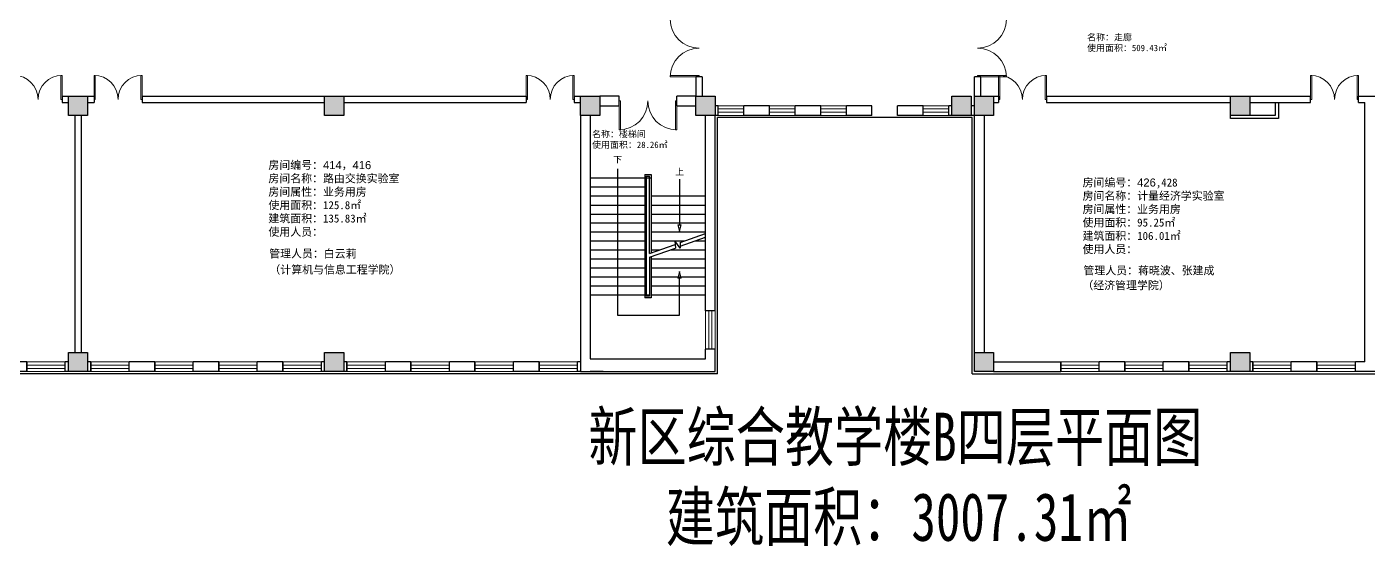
# Model space of a CAD drawing. Header units: millimetres. Extents: x 62836 to 190183, y 47750 to 101830.
# Drawn here: x 94236 to 136136, y 47750 to 63966 of the extents above; entities that cross this region are included whole.
import ezdxf

# ---------------------------------------------------------------- set-up
doc = ezdxf.new("R2010")
doc.units = ezdxf.units.MM
doc.header["$LTSCALE"] = 1000
doc.linetypes.add('CONTINOUS', pattern=[0])
doc.layers.add('填充', color=7, linetype='Continuous')
doc.layers.add('管理人员', color=2, linetype='Continuous')
for name, color, linetype, lineweight in [('墙体', 30, 'Continuous', 30), ('墙线', 30, 'Continuous', 30), ('文字', 7, 'Continuous', 30), ('柱子', 150, 'Continuous', 30), ('窗线', 131, 'Continuous', 15), ('门线', 154, 'CONTINOUS', 15)]:
    doc.layers.add(name, color=color, linetype=linetype, lineweight=lineweight)
doc.styles.add('_TCH_AXIS', font='', dxfattribs={"width": 0.75})
doc.styles.get("Standard").update_dxf_attribs({"font": 'arial.ttf'})
doc.styles.get('_TCH_AXIS').set_extended_font_data('FangSong_GB2312')

msp = doc.modelspace()

# ---------------------------------------------------------------- hatches: boundary and pattern name
at = {"layer": '填充'}
h = msp.add_hatch(color=256, dxfattribs=at)
h.dxf.hatch_style = 1
h.paths.add_polyline_path([(96136, 61801), (95536, 61801), (95536, 61201), (96136, 61201)])
h = msp.add_hatch(color=256, dxfattribs=at)
h.dxf.hatch_style = 1
h.paths.add_polyline_path([(104136, 61801), (103536, 61801), (103536, 61201), (104136, 61201)])
h = msp.add_hatch(color=256, dxfattribs=at)
h.dxf.hatch_style = 1
h.paths.add_polyline_path([(112136, 61801), (111536, 61801), (111536, 61201), (112136, 61201)])
h = msp.add_hatch(color=256, dxfattribs=at)
h.dxf.hatch_style = 1
h.paths.add_polyline_path([(115736, 61801), (115136, 61801), (115136, 61201), (115736, 61201)])
h = msp.add_hatch(color=256, dxfattribs=at)
h.dxf.hatch_style = 1
h.paths.add_polyline_path([(123736, 61801), (123136, 61801), (123136, 61201), (123736, 61201)])
h = msp.add_hatch(color=256, dxfattribs=at)
h.dxf.hatch_style = 1
h.paths.add_polyline_path([(124436, 61801), (123836, 61801), (123836, 61201), (124436, 61201)])
h = msp.add_hatch(color=256, dxfattribs=at)
h.dxf.hatch_style = 1
h.paths.add_polyline_path([(132436, 61801), (131836, 61801), (131836, 61201), (132436, 61201)])
h = msp.add_hatch(color=256, dxfattribs=at)
h.dxf.hatch_style = 1
h.paths.add_polyline_path([(96136, 53801), (95536, 53801), (95536, 53201), (96136, 53201)])
h = msp.add_hatch(color=256, dxfattribs=at)
h.dxf.hatch_style = 1
h.paths.add_polyline_path([(104136, 53801), (103536, 53801), (103536, 53201), (104136, 53201)])
h = msp.add_hatch(color=256, dxfattribs=at)
h.dxf.hatch_style = 1
h.paths.add_polyline_path([(124436, 53801), (123836, 53801), (123836, 53201), (124436, 53201)])
h = msp.add_hatch(color=256, dxfattribs=at)
h.dxf.hatch_style = 1
h.paths.add_polyline_path([(132436, 53801), (131836, 53801), (131836, 53201), (132436, 53201)])

# ---------------------------------------------------------------- linework, layer by layer
at = {"layer": '墙体'}
for p, q in [((112689, 59533), (112689, 54960)), ((111836, 59251), (113736, 59251)), ((113536, 59351), (113536, 55501)), ((113536, 59351), (113736, 59351)), ((113586, 59301), (113586, 55551)), ((113586, 59301), (113686, 59301)), ((113686, 56887), (113686, 59301)), ((113736, 59351), (113736, 56905)), ((114625, 59208), (114625, 57780)), ((111836, 58971), (113536, 58971)), ((111836, 58691), (113536, 58691)), ((113736, 58691), (115436, 58691)), ((111836, 58401), (113536, 58401)), ((113736, 58401), (115436, 58401)), ((111836, 58121), (113536, 58121)), ((111836, 57841), (113536, 57841)), ((113736, 58121), (115436, 58121)), ((113736, 57841), (115436, 57841)), ((111836, 57561), (113536, 57561)), ((111836, 57561), (113536, 57561)), ((113736, 57561), (115436, 57561)), ((113736, 57561), (115436, 57561)), ((114575, 57780), (114675, 57780)), ((114575, 57780), (114625, 57572)), ((114625, 57572), (114675, 57780)), ((114650, 57232), (115436, 57514)), ((111836, 57281), (113536, 57281)), ((111836, 57001), (113536, 57001)), ((113686, 56887), (114484, 57173)), ((113686, 56769), (114495, 57059)), ((113736, 57281), (114784, 57281)), ((113736, 57001), (114003, 57001)), ((114333, 57001), (115436, 57001)), ((114650, 57051), (114474, 57281)), ((114474, 57281), (114495, 57059)), ((114650, 57114), (115436, 57396)), ((114650, 57232), (114650, 57051)), ((115114, 57281), (115436, 57281)), ((111836, 56721), (113536, 56721)), ((111836, 56721), (113536, 56721)), ((113686, 56769), (113686, 55551)), ((113736, 56787), (113736, 55501)), ((113736, 56721), (115436, 56721)), ((113736, 56721), (115436, 56721)), ((111836, 56441), (113536, 56441)), ((111836, 56161), (113536, 56161)), ((113736, 56441), (115436, 56441)), ((113736, 56161), (115436, 56161)), ((114624, 56322), (114574, 56114)), ((114674, 56114), (114624, 56322)), ((111836, 55881), (113536, 55881)), ((113736, 55881), (115436, 55881)), ((114674, 56114), (114574, 56114)), ((114624, 54960), (114624, 56114)), ((111836, 55601), (113536, 55601)), ((113736, 55501), (113536, 55501)), ((113586, 55601), (113686, 55601)), ((113686, 55551), (113586, 55551)), ((113736, 55601), (115436, 55601)), ((112689, 54960), (114624, 54960))]:
    msp.add_line(p, q, dxfattribs=at)
at = {"layer": '墙线'}
for p, q in [((115336, 62401), (115136, 62401)), ((115136, 62401), (115136, 61801)), ((115336, 62401), (115336, 61801)), ((123836, 61801), (123836, 62401)), ((124036, 62401), (123836, 62401)), ((124036, 61801), (124036, 62401)), ((95336, 61801), (95536, 61801)), ((95336, 61801), (95336, 61601)), ((95336, 61601), (95536, 61601)), ((96136, 61801), (96336, 61801)), ((96136, 61601), (96336, 61601)), ((96336, 61801), (96336, 61601)), ((97836, 61801), (103536, 61801)), ((97836, 61801), (97836, 61601)), ((97836, 61601), (103536, 61601)), ((104136, 61801), (109836, 61801)), ((104136, 61601), (109836, 61601)), ((109836, 61801), (109836, 61601)), ((111336, 61801), (111536, 61801)), ((111336, 61801), (111336, 61601)), ((111336, 61601), (111536, 61601)), ((112736, 61801), (112136, 61801)), ((112736, 61501), (112736, 61801)), ((115136, 61801), (114536, 61801)), ((114536, 61501), (114536, 61801)), ((124436, 61801), (124586, 61801)), ((124436, 61601), (124586, 61601)), ((124586, 61801), (124586, 61601)), ((126086, 61801), (131836, 61801)), ((126086, 61801), (126086, 61601)), ((126086, 61601), (131836, 61601)), ((132436, 61801), (134336, 61801)), ((132436, 61601), (134336, 61601)), ((133236, 61601), (133236, 61201)), ((133336, 61601), (133336, 61101)), ((134336, 61601), (134336, 61801)), ((135836, 61801), (136436, 61801)), ((135836, 61601), (135836, 61801)), ((135836, 61601), (136036, 61601)), ((136036, 53501), (136036, 61601)), ((95736, 61201), (95736, 53801)), ((95936, 61201), (95936, 53801)), ((111536, 61201), (111536, 53201)), ((111836, 61201), (111836, 53601)), ((112136, 61501), (112736, 61501)), ((114536, 61501), (115136, 61501)), ((115436, 55101), (115436, 61201)), ((115836, 61501), (115736, 61501)), ((115736, 55101), (115736, 61201)), ((115836, 61201), (115736, 61201)), ((115836, 61201), (115836, 61501)), ((117436, 61501), (116636, 61501)), ((116636, 61201), (116636, 61501)), ((117436, 61201), (116636, 61201)), ((117436, 61201), (117436, 61501)), ((119036, 61501), (118236, 61501)), ((118236, 61201), (118236, 61501)), ((119036, 61201), (118236, 61201)), ((119036, 61201), (119036, 61501)), ((120636, 61501), (119836, 61501)), ((119836, 61201), (119836, 61501)), ((120636, 61201), (119836, 61201)), ((120636, 61201), (120636, 61501)), ((122236, 61501), (121436, 61501)), ((121436, 61201), (121436, 61501)), ((122236, 61201), (121436, 61201)), ((122236, 61201), (122236, 61501)), ((123036, 61201), (123036, 61501)), ((123136, 61501), (123036, 61501)), ((123136, 61201), (123036, 61201)), ((123836, 61501), (123736, 61501)), ((123836, 61501), (123736, 61501)), ((123836, 61201), (123736, 61201)), ((123836, 53801), (123836, 61201)), ((124136, 61201), (124136, 53801)), ((131836, 61101), (131836, 61201)), ((133236, 61201), (132436, 61201)), ((115806, 53131), (115806, 61131)), ((123766, 61131), (115806, 61131)), ((123766, 53131), (123766, 61131)), ((133336, 61101), (131836, 61101)), ((115736, 55101), (115436, 55101)), ((115436, 53601), (115436, 53901)), ((115736, 53901), (115436, 53901)), ((115736, 53201), (115736, 53901)), ((94236, 53501), (93436, 53501)), ((94236, 53501), (94236, 53201)), ((94236, 53201), (94236, 53501)), ((95436, 53201), (95436, 53501)), ((95536, 53501), (95436, 53501)), ((96236, 53501), (96136, 53501)), ((96236, 53501), (96236, 53201)), ((96236, 53201), (96236, 53501)), ((97436, 53201), (97436, 53501)), ((98236, 53501), (97436, 53501)), ((98236, 53501), (98236, 53201)), ((98236, 53201), (98236, 53501)), ((99436, 53201), (99436, 53501)), ((100236, 53501), (99436, 53501)), ((100236, 53501), (100236, 53201)), ((100236, 53201), (100236, 53501)), ((101436, 53201), (101436, 53501)), ((102236, 53501), (101436, 53501)), ((102236, 53501), (102236, 53201)), ((102236, 53201), (102236, 53501)), ((103436, 53201), (103436, 53501)), ((103536, 53501), (103436, 53501)), ((104236, 53501), (104136, 53501)), ((104236, 53501), (104236, 53201)), ((104236, 53201), (104236, 53501)), ((105436, 53201), (105436, 53501)), ((106236, 53501), (105436, 53501)), ((106236, 53501), (106236, 53201)), ((106236, 53201), (106236, 53501)), ((107436, 53201), (107436, 53501)), ((108236, 53501), (107436, 53501)), ((108236, 53501), (108236, 53201)), ((108236, 53201), (108236, 53501)), ((109436, 53201), (109436, 53501)), ((110236, 53501), (109436, 53501)), ((110236, 53501), (110236, 53201)), ((110236, 53201), (110236, 53501)), ((111436, 53201), (111436, 53501)), ((111536, 53501), (111436, 53501)), ((111836, 53601), (115436, 53601)), ((124436, 53501), (126536, 53501)), ((126536, 53501), (126536, 53201)), ((126536, 53501), (126536, 53201)), ((126536, 53201), (126536, 53501)), ((127736, 53201), (127736, 53501)), ((128536, 53501), (127736, 53501)), ((128536, 53501), (128536, 53201)), ((128536, 53501), (128536, 53201)), ((128536, 53201), (128536, 53501)), ((129736, 53201), (129736, 53501)), ((130536, 53501), (129736, 53501)), ((130536, 53501), (130536, 53201)), ((130536, 53501), (130536, 53201)), ((130536, 53201), (130536, 53501)), ((131736, 53201), (131736, 53501)), ((131836, 53501), (131736, 53501)), ((132536, 53501), (132436, 53501)), ((132536, 53501), (132536, 53201)), ((132536, 53501), (132536, 53201)), ((132536, 53201), (132536, 53501)), ((133736, 53201), (133736, 53501)), ((134536, 53501), (133736, 53501)), ((134536, 53501), (134536, 53201)), ((134536, 53501), (134536, 53201)), ((134536, 53201), (134536, 53501)), ((135736, 53201), (135736, 53501)), ((136036, 53501), (135736, 53501)), ((115806, 53131), (63466, 53131)), ((94236, 53201), (93436, 53201)), ((95536, 53201), (95436, 53201)), ((96236, 53201), (96136, 53201)), ((98236, 53201), (97436, 53201)), ((100236, 53201), (99436, 53201)), ((102236, 53201), (101436, 53201)), ((103536, 53201), (103436, 53201)), ((104236, 53201), (104136, 53201)), ((106236, 53201), (105436, 53201)), ((108236, 53201), (107436, 53201)), ((110236, 53201), (109436, 53201)), ((111536, 53201), (111436, 53201)), ((111536, 53201), (115736, 53201)), ((112236, 53201), (111836, 53201)), ((123766, 53131), (176106, 53131)), ((124436, 53201), (126536, 53201)), ((128536, 53201), (127736, 53201)), ((130536, 53201), (129736, 53201)), ((131836, 53201), (131736, 53201)), ((132536, 53201), (132436, 53201)), ((134536, 53201), (133736, 53201)), ((136536, 53201), (135736, 53201))]:
    msp.add_line(p, q, dxfattribs=at)
at = {"layer": '柱子'}
for p, q in [((95536, 61801), (96136, 61801)), ((95536, 61201), (95536, 61801)), ((96136, 61801), (96136, 61201)), ((103536, 61801), (104136, 61801)), ((103536, 61201), (103536, 61801)), ((104136, 61801), (104136, 61201)), ((111536, 61801), (112136, 61801)), ((111536, 61201), (111536, 61801)), ((112136, 61801), (112136, 61201)), ((115136, 61801), (115736, 61801)), ((115136, 61201), (115136, 61801)), ((115736, 61801), (115736, 61201)), ((123136, 61801), (123736, 61801)), ((123136, 61201), (123136, 61801)), ((123736, 61801), (123736, 61201)), ((123836, 61801), (124436, 61801)), ((123836, 61201), (123836, 61801)), ((124436, 61801), (124436, 61201)), ((131836, 61801), (132436, 61801)), ((131836, 61201), (131836, 61801)), ((132436, 61801), (132436, 61201)), ((96136, 61201), (95536, 61201)), ((104136, 61201), (103536, 61201)), ((112136, 61201), (111536, 61201)), ((115736, 61201), (115136, 61201)), ((123736, 61201), (123136, 61201)), ((124436, 61201), (123836, 61201)), ((132436, 61201), (131836, 61201)), ((95536, 53801), (96136, 53801)), ((95536, 53201), (95536, 53801)), ((96136, 53801), (96136, 53201)), ((103536, 53801), (104136, 53801)), ((103536, 53201), (103536, 53801)), ((104136, 53801), (104136, 53201)), ((123836, 53801), (124436, 53801)), ((123836, 53201), (123836, 53801)), ((124436, 53801), (124436, 53201)), ((131836, 53801), (132436, 53801)), ((131836, 53201), (131836, 53801)), ((132436, 53801), (132436, 53201)), ((96136, 53201), (95536, 53201)), ((104136, 53201), (103536, 53201)), ((124436, 53201), (123836, 53201)), ((132436, 53201), (131836, 53201))]:
    msp.add_line(p, q, dxfattribs=at)
at = {"layer": '窗线'}
for p, q in [((116636, 61501), (115836, 61501)), ((115836, 61501), (115836, 61201)), ((116636, 61401), (115836, 61401)), ((115836, 61301), (116636, 61301)), ((115836, 61201), (116636, 61201)), ((116636, 61201), (116636, 61501)), ((118236, 61501), (117436, 61501)), ((117436, 61501), (117436, 61201)), ((118236, 61401), (117436, 61401)), ((117436, 61301), (118236, 61301)), ((117436, 61201), (118236, 61201)), ((118236, 61201), (118236, 61501)), ((119836, 61501), (119036, 61501)), ((119036, 61501), (119036, 61201)), ((119836, 61401), (119036, 61401)), ((119036, 61301), (119836, 61301)), ((119036, 61201), (119836, 61201)), ((119836, 61201), (119836, 61501)), ((123036, 61501), (122236, 61501)), ((122236, 61501), (122236, 61201)), ((123036, 61401), (122236, 61401)), ((122236, 61301), (123036, 61301)), ((122236, 61201), (123036, 61201)), ((123036, 61201), (123036, 61501)), ((115436, 53901), (115436, 55101)), ((115436, 55101), (115736, 55101)), ((115536, 53901), (115536, 55101)), ((115636, 53901), (115636, 55101)), ((115736, 53901), (115736, 55101)), ((115436, 53901), (115736, 53901)), ((94236, 53501), (95436, 53501)), ((94236, 53501), (94236, 53201)), ((94236, 53401), (95436, 53401)), ((94236, 53301), (95436, 53301)), ((95436, 53501), (95436, 53201)), ((96236, 53501), (97436, 53501)), ((96236, 53501), (96236, 53201)), ((96236, 53401), (97436, 53401)), ((96236, 53301), (97436, 53301)), ((97436, 53501), (97436, 53201)), ((98236, 53501), (99436, 53501)), ((98236, 53501), (98236, 53201)), ((98236, 53401), (99436, 53401)), ((98236, 53301), (99436, 53301)), ((99436, 53501), (99436, 53201)), ((100236, 53501), (101436, 53501)), ((100236, 53501), (100236, 53201)), ((100236, 53401), (101436, 53401)), ((100236, 53301), (101436, 53301)), ((101436, 53501), (101436, 53201)), ((102236, 53501), (103436, 53501)), ((102236, 53501), (102236, 53201)), ((102236, 53401), (103436, 53401)), ((102236, 53301), (103436, 53301)), ((103436, 53501), (103436, 53201)), ((104236, 53501), (105436, 53501)), ((104236, 53501), (104236, 53201)), ((104236, 53401), (105436, 53401)), ((104236, 53301), (105436, 53301)), ((105436, 53501), (105436, 53201)), ((106236, 53501), (107436, 53501)), ((106236, 53501), (106236, 53201)), ((106236, 53401), (107436, 53401)), ((106236, 53301), (107436, 53301)), ((107436, 53501), (107436, 53201)), ((108236, 53501), (109436, 53501)), ((108236, 53501), (108236, 53201)), ((108236, 53401), (109436, 53401)), ((108236, 53301), (109436, 53301)), ((109436, 53501), (109436, 53201)), ((110236, 53501), (111436, 53501)), ((110236, 53501), (110236, 53201)), ((110236, 53401), (111436, 53401)), ((110236, 53301), (111436, 53301)), ((111436, 53501), (111436, 53201)), ((126536, 53501), (127736, 53501)), ((126536, 53501), (126536, 53201)), ((126536, 53401), (127736, 53401)), ((126536, 53301), (127736, 53301)), ((127736, 53501), (127736, 53201)), ((128536, 53501), (129736, 53501)), ((128536, 53501), (128536, 53201)), ((128536, 53401), (129736, 53401)), ((128536, 53301), (129736, 53301)), ((129736, 53501), (129736, 53201)), ((130536, 53501), (131736, 53501)), ((130536, 53501), (130536, 53201)), ((130536, 53401), (131736, 53401)), ((130536, 53301), (131736, 53301)), ((131736, 53501), (131736, 53201)), ((132536, 53501), (133736, 53501)), ((132536, 53501), (132536, 53201)), ((132536, 53401), (133736, 53401)), ((132536, 53301), (133736, 53301)), ((133736, 53501), (133736, 53201)), ((134536, 53501), (135736, 53501)), ((134536, 53501), (134536, 53201)), ((134536, 53401), (135736, 53401)), ((134536, 53301), (135736, 53301)), ((135736, 53501), (135736, 53201)), ((94236, 53201), (95436, 53201)), ((96236, 53201), (97436, 53201)), ((98236, 53201), (99436, 53201)), ((100236, 53201), (101436, 53201)), ((102236, 53201), (103436, 53201)), ((104236, 53201), (105436, 53201)), ((106236, 53201), (107436, 53201)), ((108236, 53201), (109436, 53201)), ((110236, 53201), (111436, 53201)), ((126536, 53201), (127736, 53201)), ((128536, 53201), (129736, 53201)), ((130536, 53201), (131736, 53201)), ((132536, 53201), (133736, 53201)), ((134536, 53201), (135736, 53201))]:
    msp.add_line(p, q, dxfattribs=at)
at = {"layer": '窗线', "color": 2}
for p in [(115836, 61401), (115836, 61301)]:
    msp.add_point(p, dxfattribs=at)
at = {"layer": '门线'}
for p, q in [((95336, 62451), (95296, 62451)), ((95296, 62451), (95296, 61701)), ((95336, 61701), (95336, 62451)), ((96336, 62451), (96376, 62451)), ((96336, 61701), (96336, 62451)), ((96376, 62451), (96376, 61701)), ((97836, 62451), (97796, 62451)), ((97796, 62451), (97796, 61701)), ((97836, 61701), (97836, 62451)), ((109836, 62451), (109876, 62451)), ((109836, 61701), (109836, 62451)), ((109876, 62451), (109876, 61701)), ((111336, 62451), (111296, 62451)), ((111296, 62451), (111296, 61701)), ((111336, 61701), (111336, 62451)), ((114336, 62401), (114336, 62441)), ((114336, 62441), (115236, 62441)), ((115236, 62441), (115236, 62401)), ((124836, 62441), (123936, 62441)), ((123936, 62441), (123936, 62401)), ((124586, 62451), (124626, 62451)), ((124586, 61701), (124586, 62451)), ((124626, 62451), (124626, 61701)), ((124836, 62401), (124836, 62441)), ((126086, 62451), (126046, 62451)), ((126046, 62451), (126046, 61701)), ((126086, 61701), (126086, 62451)), ((134336, 62451), (134376, 62451)), ((134336, 61701), (134336, 62451)), ((134376, 62451), (134376, 61701)), ((135836, 62451), (135796, 62451)), ((135796, 62451), (135796, 61701)), ((135836, 61701), (135836, 62451)), ((115236, 62401), (114336, 62401)), ((123936, 62401), (124836, 62401)), ((95296, 61701), (95336, 61701)), ((96376, 61701), (96336, 61701)), ((97796, 61701), (97836, 61701)), ((109876, 61701), (109836, 61701)), ((111296, 61701), (111336, 61701)), ((112736, 60751), (112736, 61651)), ((112736, 61651), (112776, 61651)), ((112776, 61651), (112776, 60751)), ((114496, 60751), (114496, 61651)), ((114496, 61651), (114536, 61651)), ((114536, 61651), (114536, 60751)), ((124626, 61701), (124586, 61701)), ((126046, 61701), (126086, 61701)), ((134376, 61701), (134336, 61701)), ((135796, 61701), (135836, 61701)), ((112776, 60751), (112736, 60751)), ((114536, 60751), (114496, 60751))]:
    msp.add_line(p, q, dxfattribs=at)
for centre, radius, start, end in [((115236, 64201), 900, 180, 270), ((123936, 64201), 900, 270, 0), ((115236, 62401), 900, 90, 180), ((123936, 62401), 900, 0, 90), ((93836, 61701), 750, 0, 90), ((95336, 61701), 750, 90, 180), ((96336, 61701), 750, 0, 90), ((97836, 61701), 750, 90, 180), ((109836, 61701), 750, 0, 90), ((111336, 61701), 750, 90, 180), ((124586, 61701), 750, 0, 90), ((126086, 61701), 750, 90, 180), ((134336, 61701), 750, 0, 90), ((135836, 61701), 750, 90, 180), ((112736, 61651), 900, 270, 0), ((114536, 61651), 900, 180, 270)]:
    msp.add_arc(centre, radius, start, end, dxfattribs=at)

# ---------------------------------------------------------------- texts
at = {"layer": '墙体'}
for s, p in [('下', (112553, 59723)), ('上', (114491, 59338))]:
    msp.add_text(s, height=200, dxfattribs=at).set_placement(p)
at = {"layer": '文字', "attachment_point": 1}
for s, width, insert, char_height in [('{\\fSimSun|b0|i0|c134|p2;名称：走廊}\\P{\\fSimSun|b0|i0|c134|p2;使用面积：509.43\\fSimSun|b0|i0|c129|p2;㎡}', 3509.56, (127357, 63740), 200), ('{\\fSimSun|b0|i0|c134|p2;名称：楼梯间}\\P{\\fSimSun|b0|i0|c134|p2;使用面积：28.26\\fSimSun|b0|i0|c129|p2;㎡}', 3509.56, (111892, 60716), 200), ('{\\fSimSun|b0|i0|c134|p2;房间编号：}414{\\fSimSun|b0|i0|c134|p2;，}416\\P{\\fSimSun|b0|i0|c134|p2;房间名称：路由交换实验室}\\P{\\fSimSun|b0|i0|c134|p2;房间属性：业务用房}\\P{\\fSimSun|b0|i0|c134|p2;使用面积：125.8\\fSimSun|b0|i0|c129|p2;㎡}\\P{\\fSimSun|b0|i0|c134|p2;建筑面积：135.83\\fSimSun|b0|i0|c129|p2;㎡}\\P{\\fSimSun|b0|i0|c134|p2;使用人员：}', 11144.68, (101783, 59773), 250), ('{\\fSimSun|b0|i0|c134|p2;房间编号：}426{\\fSimSun|b0|i0|c134|p2;,428}\\P{\\fSimSun|b0|i0|c134|p2;房间名称：计量经济学实验室}\\P{\\fSimSun|b0|i0|c134|p2;房间属性：业务用房}\\P{\\fSimSun|b0|i0|c134|p2;使用面积：95.25\\fSimSun|b0|i0|c129|p2;㎡}\\P{\\fSimSun|b0|i0|c134|p2;建筑面积：106.01\\fSimSun|b0|i0|c129|p2;㎡\\fSimSun|b0|i0|c134|p2;\\P使用人员：}', 10638.35, (127215, 59230), 250)]:
    msp.add_mtext_dynamic_manual_height_columns(s, width=width, gutter_width=12.5, heights=[0], dxfattribs=dict(at, insert=insert, char_height=char_height))
at = {"layer": '文字', "insert": (107173, 51916), "char_height": 1500, "attachment_point": 1, "style": '_TCH_AXIS'}
msp.add_mtext_dynamic_manual_height_columns('\\pi4605.35989;{\\fSimSun|b0|i0|c134|p2;新区综合教学楼B四层平面图\\P\\pi7021.91017;建筑面积：3007.31\\fSimSun|b0|i0|c129|p2;㎡}', width=29115.05, gutter_width=1, heights=[0], dxfattribs=at)
at = {"layer": '管理人员', "char_height": 250, "attachment_point": 1}
for s, width, insert in [('\\pt3250;{\\fSimSun|b0|i0|c134|p2;管理人员：白云莉}', 4727.55, (101807, 57009)), ('{\\fSimSun|b0|i0|c134|p2;（计算机与信息工程学院）}', 8025.68, (101814, 56510)), ('\\pt3250;{\\fSimSun|b0|i0|c134|p2;管理人员：蒋晓波、张建成}', 4849.17, (127242, 56483)), ('{\\fSimSun|b0|i0|c134|p2;（经济管理学院）}', 4859.23, (127210, 56019))]:
    msp.add_mtext_dynamic_manual_height_columns(s, width=width, gutter_width=12.5, heights=[0], dxfattribs=dict(at, insert=insert))

doc.saveas('drawing.dxf')
